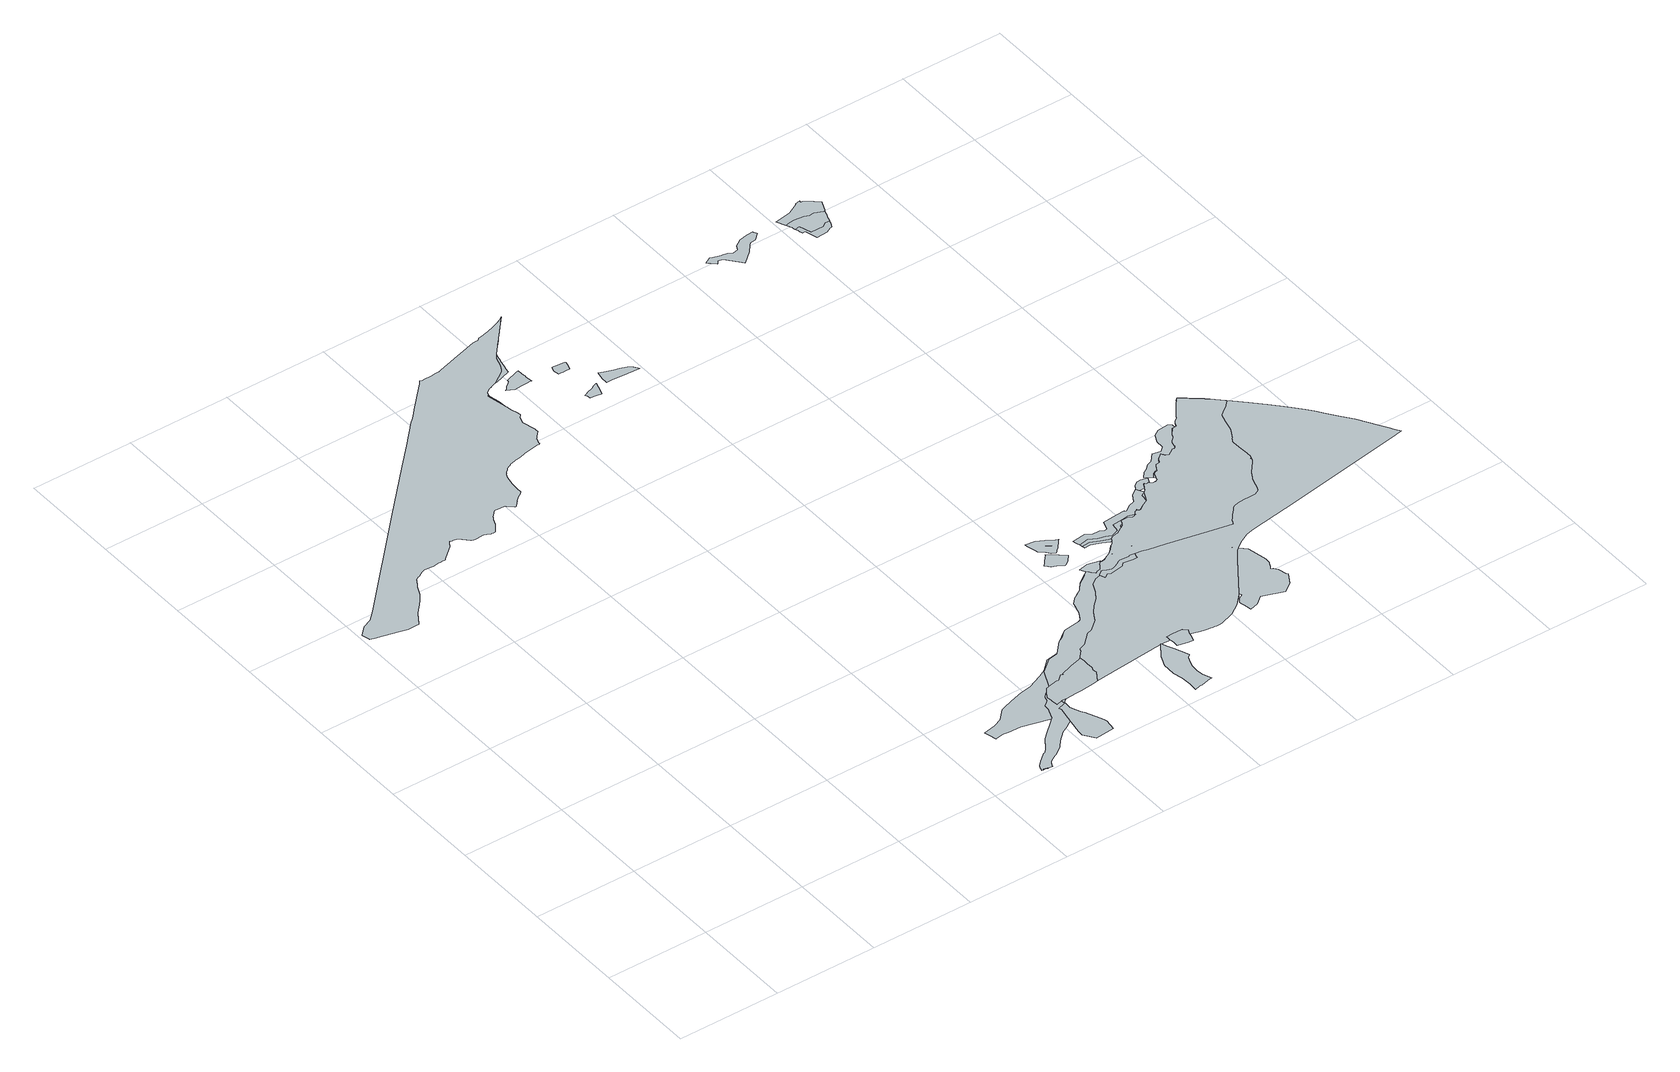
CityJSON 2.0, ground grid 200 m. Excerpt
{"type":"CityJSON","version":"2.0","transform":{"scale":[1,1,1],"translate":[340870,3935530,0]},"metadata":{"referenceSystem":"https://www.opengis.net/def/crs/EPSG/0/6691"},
"CityObjects":{
"object1":{"type":"GenericCityObject","attributes":{"prefecture":"14","disasterType":"2","areaType":"2","zoneNumber":"82010-1","zoneName":"韮尾根沢-1","status":"0"},"geometry":[{"type":"MultiSurface","lod":"1","boundaries":[[[0,1,2,3,4]]]}]},
"object2":{"type":"GenericCityObject","attributes":{"prefecture":"14","disasterType":"2","areaType":"1","zoneNumber":"82008-4","zoneName":"南山沢-4","status":"0"},"geometry":[{"type":"MultiSurface","lod":"1","boundaries":[[[5,6,7,8,9,10,11,12,13,14,15,16,17,18,19,20,21,22,23,24,25,26,27,28,29,30,31,32,33,34,35,36,37,38,39,40,41,42,43,44,45,46,47,48,49,50,51,52,53,54,55,56,57,58,59,60,61,62,63,64,65,66,67,68,69,70,71,72,73,74,75,76,77,78,79,80,81,82,83,84,85,86,87,88,89,90,91,92,93,94,95,96,97,98,99,100,101,102,103,104,105,106,107,108,109,110,111,112,113,114,115,116,117,118,119,120,121,122,123,124,125,126,127,128,129,130,131,132,133,134,135,136,137,138,139,140,141,142,143,144,145,146,147,148,149,150,151,152,153,154,155,156,157,158,159,160,161,162,163,164,165,166,167,168,169,170,171,172,173,174,175,176,177,178,179,180,181,182,183,184,185,186,187,188,189,190,191,192,193,194,195,196,197,198,199,200,201,202,203,204,205,206,207,208,209,210,211,212,213,214,215,216,217,218,219,220,221,222,223,224,225,226,227,228,229,230,231,232,233,234]]]}]},
"object3":{"type":"GenericCityObject","attributes":{"prefecture":"14","disasterType":"1","areaType":"1","zoneNumber":"151-H24-43123","zoneName":"長竹23","status":"0"},"geometry":[{"type":"MultiSurface","lod":"1","boundaries":[[[235,236,237,238,239,240,241,242,243,244,245,246,247,248,249,250,251,252,253]]]}]},
"object4":{"type":"GenericCityObject","attributes":{"prefecture":"14","disasterType":"1","areaType":"1","zoneNumber":"151-H24-43123","zoneName":"長竹23","status":"0"},"geometry":[{"type":"MultiSurface","lod":"1","boundaries":[[[254,255,256,257,258,259,260,261,262,263,264,265,266,267,268,269,270,271,272,273,274,275,276,277,278,279,280,281,282,283,284,285]]]}]},
"object5":{"type":"GenericCityObject","attributes":{"prefecture":"14","disasterType":"1","areaType":"1","zoneNumber":"151-H24-43014","zoneName":"青山14","status":"0"},"geometry":[{"type":"MultiSurface","lod":"1","boundaries":[[[286,287,288,289,290,291,292,293,294,295,296,297,298,299,300,301,302,303,304,305,306]]]}]},
"object6":{"type":"GenericCityObject","attributes":{"prefecture":"14","disasterType":"2","areaType":"1","zoneNumber":"82008-1","zoneName":"南山沢-1","status":"0"},"geometry":[{"type":"MultiSurface","lod":"1","boundaries":[[[307,214,308,309,310,311,312,220,313,314,315,316,317,222,224,318,319,320,321,322,323,324,325,326,327,328,329,232,234,330,5,6,331,7,332,333,10,11,13,334,15,335,336,337,338,339,340,341,20,342,21,343,344,22,24,25,345,346,347,348,349,350,351,352,353,354,355,356,357,358,359,360,361,362,363,364,365,366,367,368,369,370,371,372,373,374,375]]]}]},
"object7":{"type":"GenericCityObject","attributes":{"prefecture":"14","disasterType":"1","areaType":"2","zoneNumber":"151-H24-43014","zoneName":"青山14","status":"0"},"geometry":[{"type":"MultiSurface","lod":"1","boundaries":[[[288,289,376,377,378,379,380,287]]]}]},
"object8":{"type":"GenericCityObject","attributes":{"prefecture":"14","disasterType":"1","areaType":"1","zoneNumber":"151-H24-43014","zoneName":"青山14","status":"0"},"geometry":[{"type":"MultiSurface","lod":"1","boundaries":[[[381,382,383,384,385,386,387,388,389,390,391,392,393]]]}]},
"object9":{"type":"GenericCityObject","attributes":{"prefecture":"14","disasterType":"1","areaType":"1","zoneNumber":"151-H24-43122","zoneName":"長竹22","status":"0"},"geometry":[{"type":"MultiSurface","lod":"1","boundaries":[[[394,395,396,397,398,399,400,401,402,403,404,405,406,407,408,409,410,411,412,413,414,415,416,417]]]}]},
"object10":{"type":"GenericCityObject","attributes":{"prefecture":"14","disasterType":"1","areaType":"1","zoneNumber":"151-H24-43014","zoneName":"青山14","status":"0"},"geometry":[{"type":"MultiSurface","lod":"1","boundaries":[[[418,419,420,421,422,423,424,425,426,427,428,429,430]]]}]},
"object11":{"type":"GenericCityObject","attributes":{"prefecture":"14","disasterType":"1","areaType":"1","zoneNumber":"151-H24-43122","zoneName":"長竹22","status":"0"},"geometry":[{"type":"MultiSurface","lod":"1","boundaries":[[[431,432,433,434,435,436,437,438,439,440,441,442,443,444,445,446]]]}]},
"object12":{"type":"GenericCityObject","attributes":{"prefecture":"14","disasterType":"1","areaType":"1","zoneNumber":"151-H24-43014","zoneName":"青山14","status":"0"},"geometry":[{"type":"MultiSurface","lod":"1","boundaries":[[[447,448,449,450,451,452,453,454,455,456,457,458,459]]]}]},
"object13":{"type":"GenericCityObject","attributes":{"prefecture":"14","disasterType":"1","areaType":"1","zoneNumber":"151-H24-43124","zoneName":"長竹24","status":"0"},"geometry":[{"type":"MultiSurface","lod":"1","boundaries":[[[460,461,462,463,464,465,466,467,468,469,470,471,472,473,474,475,476,477,478,479]]]}]},
"object14":{"type":"GenericCityObject","attributes":{"prefecture":"14","disasterType":"1","areaType":"2","zoneNumber":"151-H24-43124","zoneName":"長竹24","status":"0"},"geometry":[{"type":"MultiSurface","lod":"1","boundaries":[[[480,481,469,470,471,482,483,462,463]]]}]},
"object15":{"type":"GenericCityObject","attributes":{"prefecture":"14","disasterType":"1","areaType":"1","zoneNumber":"151-H24-43124","zoneName":"長竹24","status":"0"},"geometry":[{"type":"MultiSurface","lod":"1","boundaries":[[[484,485,486,487,488,489,490,491,492,493,494,495,496,497,498,499,500,501,502]]]}]},
"object16":{"type":"GenericCityObject","attributes":{"prefecture":"14","disasterType":"1","areaType":"1","zoneNumber":"151-H24-43124","zoneName":"長竹24","status":"0"},"geometry":[{"type":"MultiSurface","lod":"1","boundaries":[[[503,504,505,506,507,508,509,510,511,512,513,514,515,516,517,518,519,520,521,522]]]}]},
"object17":{"type":"GenericCityObject","attributes":{"prefecture":"14","disasterType":"1","areaType":"2","zoneNumber":"151-H24-43124","zoneName":"長竹24","status":"0"},"geometry":[{"type":"MultiSurface","lod":"1","boundaries":[[[523,524,525,526,527,503,504,505]]]}]},
"object18":{"type":"GenericCityObject","attributes":{"prefecture":"14","disasterType":"2","areaType":"1","zoneNumber":"82010-1","zoneName":"韮尾根沢-1","status":"0"},"geometry":[{"type":"MultiSurface","lod":"1","boundaries":[[[528,529,530,531,532,533,534,535,536,537,538,539,540,541,542,543,544,545,546,547,548,549,550,551,552,553,554,555,556,557,558,559,560,561,562,563,564,565,566,567,568,569,570,571,572,573,574,575,576,577,578,579,580,581,582,583,584,585,586,587,588,589,590,591,592,593,594,595,596,597,598,599,600,601,602,603,604,605,606,607,608,609,610,611,612,613,614,615,616,617,618,619,620,621,622,623,624,625,626,627,628,629,630,631,632,633,634,635,636,637,638,639,640,641,642,643,644,645,646,647,648,649,650,651,652,653,654,655,656,657,658,659,660,661,662,663,664,665,666,492,667,668,669,498,670,671,672,673,674,675,676,677,678,679,680,681,682,683,684,685,686,687,688,689,690,691,692,693,694,695,696,697,698,699,263,700,265,701,702,703,704,705,706,707,708,709,710,711,712,713,714,715,716,717,718,719,720,721,2,722,723,724,725,726,727,728,729,730,731,732,247,733,734,735,736,242,737,738,273,739,740,741,742,743,744,745,256,746,747,748,749,750,751,752,753,754,755,756,757,758,759,760,761,762,763,764,765,766,767,768,769,770,771,772,773,774,775,776,777,778,779,780,781,782,783,784,785,786,787,788,789,790,791,792,793,794,795,796,797,798,799,800,801,802,803,804,805,806,807,808,809,810,811,812,813,814,815,816,817]]]}]},
"object19":{"type":"GenericCityObject","attributes":{"prefecture":"14","disasterType":"2","areaType":"2","zoneNumber":"82010-3","zoneName":"韮尾根沢-3","status":"0"},"geometry":[{"type":"MultiSurface","lod":"1","boundaries":[[[818,819,820,821,822,488,823,824,500,825,826,502,827,828,829,830,831]]]}]},
"object20":{"type":"GenericCityObject","attributes":{"prefecture":"14","disasterType":"1","areaType":"1","zoneNumber":"151-H24-43124","zoneName":"長竹24","status":"0"},"geometry":[{"type":"MultiSurface","lod":"1","boundaries":[[[832,818,833,820,834,835,490,488,836,823,837,838,839,840,824,501,841,842,826,843,758,844,845,846,847,848,849,850,851,852,853,854,855,776,856,857,858,859]]]}]},
"object21":{"type":"GenericCityObject","attributes":{"prefecture":"14","disasterType":"1","areaType":"2","zoneNumber":"151-H24-43124","zoneName":"長竹24","status":"0"},"geometry":[{"type":"MultiSurface","lod":"1","boundaries":[[[860,624,861,862,863,864,865,866,867,868,869,870,871,872,873,874,651,875,876,877,878,641,640,879,880,637,636,881,882,883,884]]]}]},
"object22":{"type":"GenericCityObject","attributes":{"prefecture":"14","disasterType":"2","areaType":"1","zoneNumber":"82010-2","zoneName":"韮尾根沢-2","status":"0"},"geometry":[{"type":"MultiSurface","lod":"1","boundaries":[[[885,886,887,888,889,890,891,892,893,894,895,547,896,897,898,899,556,900,901,902,560,562,903,904,563,568,569,905,571,906,572,573,907,574,908,576,909,910,911,581,912,913,584,914,915,916,587,588,917,918,919,593,920,921,922,923,924,599,600,601,602,925,605,926,606,607,927,928,609,929,930,931,932,613,617,933,934,619,620,935,621,622,936,624,937,625,627,938,628,629,631,632,633,634,637,939,940,639,879,641,941,942,642,644,645,943,648,649,875,944,945,946,947,655,948,657,658,659,949,662,950,664,951,666,491,952,953,954,955,956,499,957,670,958,673,959,674,960,676,680,961,681,962,684,686,963,687,689,964,965,966,692,967,694,968,696,969,970,971,972,973,974,975,976,977,978,979,980,981,982,983,984,985,986,987,709,245,734,988,735,736,242,737,989,990,274,991,992,279,993,994,995,410,408,996,997,998,439,999,1000,1001,432,1002,1003,1004,1005,1006,1007,1008,1009,1010,1011,1012,1013,1014,1015,1016,1017,1018,1019,1020,1021,1022,1023,1024,1025,1026,1027,1028,1029,1030,1031,1032,1033,1034,1035,1036,1037,1038,1039,1040,1041,1042,1043]]]}]},
"object23":{"type":"GenericCityObject","attributes":{"prefecture":"14","disasterType":"1","areaType":"1","zoneNumber":"151-H24-43124","zoneName":"長竹24","status":"0"},"geometry":[{"type":"MultiSurface","lod":"1","boundaries":[[[1044,1045,1046,928,609,1047,1048,1049,1050,1051,1052,1053,1054,1055,1056,1057,1058,1059,1060,1061,1062,1063,1064,1065,1066,870,871,1067,1068,1069,1070,1071,652,944,1072,1073,1074,1075,1076,1077,1078,1079,1080,1081]]]}]},
"object24":{"type":"GenericCityObject","attributes":{"prefecture":"14","disasterType":"1","areaType":"1","zoneNumber":"151-H24-43121","zoneName":"長竹21","status":"0"},"geometry":[{"type":"MultiSurface","lod":"1","boundaries":[[[1082,1083,1084,780,1085,1086,1087,1088,1089,1090,1091,1092,1093,1094,1095,1096,1097,1098,1099,1100,1101,1102,1103,1104,1105,1106,1107,1108,1109,1110,1111,1112,1113,1114,1115,1116,1117,1118,1119,1120,1121,1122,1123,1124,1125,1126,1127,1128,1129,1130,784,1131,1132,1133,1134,1135,1136]]]}]},
"object25":{"type":"GenericCityObject","attributes":{"prefecture":"14","disasterType":"1","areaType":"1","zoneNumber":"151-H24-43121","zoneName":"長竹21","status":"0"},"geometry":[{"type":"MultiSurface","lod":"1","boundaries":[[[1137,1138,1139,1140,1141,1142,1143,1144,1145,1146,1147,1148,1149,1150,1024,1123,1151,1152,1153,1154,1155,1092,1156,1095,1157,1158,1159,1115,1021,1160,1161,1162,1163,1164,1165,1166,1167,1168,1169,1170,1171,1172]]]}]},
"object26":{"type":"GenericCityObject","attributes":{"prefecture":"14","disasterType":"1","areaType":"1","zoneNumber":"151-H24-43124","zoneName":"長竹24","status":"0"},"geometry":[{"type":"MultiSurface","lod":"1","boundaries":[[[1173,1174,1175,1176,1177,1178,1179,1180,1181,1182,1183,1184,1185,1186]]]}]},
"object27":{"type":"GenericCityObject","attributes":{"prefecture":"14","disasterType":"1","areaType":"1","zoneNumber":"151-H24-43124","zoneName":"長竹24","status":"0"},"geometry":[{"type":"MultiSurface","lod":"1","boundaries":[[[1187,1188,1189,923,597,1190,1191,1192,1193,1194,1195,1049,1196,1197,1048,1198,1199,606,1200,1201,1202,1203,1204]]]}]},
"object28":{"type":"GenericCityObject","attributes":{"prefecture":"14","disasterType":"1","areaType":"1","zoneNumber":"151-H24-43124","zoneName":"長竹24","status":"0"},"geometry":[{"type":"MultiSurface","lod":"1","boundaries":[[[1205,1206,1207,1208,1209,1210,1211,1212,1213,1214,1215,1216,1217,1218,1219,1220,1221,1222,1223,1224]]]}]},
"object29":{"type":"GenericCityObject","attributes":{"prefecture":"14","disasterType":"1","areaType":"1","zoneNumber":"151-H24-43124","zoneName":"長竹24","status":"0"},"geometry":[{"type":"MultiSurface","lod":"1","boundaries":[[[1225,1226,1227,1228,1229,1230,1231,1232,1233,1211,1234,1235,1214,1236,1237,1238,1239,1221,1240,1220,1241]]]}]},
"object30":{"type":"GenericCityObject","attributes":{"prefecture":"14","disasterType":"2","areaType":"1","zoneNumber":"82010-3","zoneName":"韮尾根沢-3","status":"0"},"geometry":[{"type":"MultiSurface","lod":"1","boundaries":[[[528,1242,530,1243,532,1244,1245,1246,1247,1248,1249,535,536,1250,1251,1252,1253,1254,1255,1256,1257,1258,1259,1260,1261,544,892,893,894,546,897,550,1262,552,553,556,557,558,1263,559,1264,562,903,1265,904,563,564,565,567,1266,905,570,571,573,907,908,1267,909,577,579,580,581,582,583,584,1268,914,916,586,587,588,1269,1270,917,1271,592,1272,595,922,923,599,602,603,605,926,606,927,608,928,1273,611,612,930,932,1274,613,615,1275,617,933,1276,620,1277,936,860,937,625,626,1278,1279,630,1280,632,633,1281,636,1282,1283,638,940,879,641,941,1284,1285,647,648,876,1072,945,1286,947,655,1287,656,1288,658,1289,661,949,951,666,491,1290,955,956,500,843,760,1291,1292,1293,1294,766,1295,1296,1297,1298,1299,773,775,1300,856,1301,1302,778,1303,779,1084,782,1304,783,1131,1305,1306,787,1307,1308,1309,1310,792,1311,1312,1313,1314,797,799,1315,800,1316,1317,803,1318,1319,1320,1321,1322,808,809,1323,1324,812,814,1325,815,1326]]]}]},
"object31":{"type":"GenericCityObject","attributes":{"prefecture":"14","disasterType":"1","areaType":"2","zoneNumber":"151-H24-43124","zoneName":"長竹24","status":"0"},"geometry":[{"type":"MultiSurface","lod":"1","boundaries":[[[1327,1328,588,1329,1330,1331,591,1271,919,918]]]}]},
"object32":{"type":"GenericCityObject","attributes":{"prefecture":"14","disasterType":"1","areaType":"1","zoneNumber":"151-H24-43124","zoneName":"長竹24","status":"0"},"geometry":[{"type":"MultiSurface","lod":"1","boundaries":[[[1332,1333,1334,1335,1336,1337,1338,1339,1340,1341,1342,1343,1344,1345,1346,1347,1348,1349,1350,1351,1352,1353,1354,1355]]]}]},
"object33":{"type":"GenericCityObject","attributes":{"prefecture":"14","disasterType":"1","areaType":"2","zoneNumber":"151-H24-43135","zoneName":"長竹35","status":"0"},"geometry":[{"type":"MultiSurface","lod":"1","boundaries":[[[1356,1357,1358,1359,1360,1361,1362,1363,1364,1365,1366,1367,1368,1369,1370,1371,1372,1373,1374,1375,1376,1377,1378,1379,1380,1381,1382,1383]]]}]},
"object34":{"type":"GenericCityObject","attributes":{"prefecture":"14","disasterType":"1","areaType":"1","zoneNumber":"151-H24-43124","zoneName":"長竹24","status":"0"},"geometry":[{"type":"MultiSurface","lod":"1","boundaries":[[[1384,1385,1386,900,557,1387,1388,1389,1390,1391,1392,1393,1394,1395,1396,1397,1398,1399,1400,1401,1402,1403,1404,1331,591,1271,919,1405,1406,1407,1408,1409,1410,1411,1412,1413,1414,1415]]]}]},
"object35":{"type":"GenericCityObject","attributes":{"prefecture":"14","disasterType":"1","areaType":"1","zoneNumber":"151-H24-43124","zoneName":"長竹24","status":"0"},"geometry":[{"type":"MultiSurface","lod":"1","boundaries":[[[1416,1417,1339,1418,1419,1420,1421,1422,1423,1424,1425,1336,1426,1427,1428]]]}]},
"object36":{"type":"GenericCityObject","attributes":{"prefecture":"14","disasterType":"1","areaType":"1","zoneNumber":"151-H24-43124","zoneName":"長竹24","status":"0"},"geometry":[{"type":"MultiSurface","lod":"1","boundaries":[[[802,1316,1429,1430,804,1319,1321,1431,1432,1433,1434,1435,1436,1437,1438,1439,1440,1441,1442,1443,1444,1445]]]}]},
"object37":{"type":"GenericCityObject","attributes":{"prefecture":"14","disasterType":"1","areaType":"1","zoneNumber":"151-H24-43124","zoneName":"長竹24","status":"0"},"geometry":[{"type":"MultiSurface","lod":"1","boundaries":[[[1446,1246,533,1447,1448,1449,1450,1451,1452,1453,1454,1455,1456,1457,1458,1459,1460,1461,1462,1463,1464,1465,1466,811,1323,1467,1468,1469,1470,1471,1472,1473,1474,1475,1476,1477,1478,1479]]]}]},
"object38":{"type":"GenericCityObject","attributes":{"prefecture":"14","disasterType":"1","areaType":"2","zoneNumber":"151-H24-43135","zoneName":"長竹35","status":"0"},"geometry":[{"type":"MultiSurface","lod":"1","boundaries":[[[1480,1481,1482,1483,1484,1485,1486,1487,1488,1489,1490,1491,1492,1493,1494,1495,1496,1497,1498,1499,1500,1501]]]}]},
"object39":{"type":"GenericCityObject","attributes":{"prefecture":"14","disasterType":"1","areaType":"1","zoneNumber":"151-H24-43135","zoneName":"長竹35","status":"0"},"geometry":[{"type":"MultiSurface","lod":"1","boundaries":[[[1493,1494,1495,1496,1502,1503,1504,1505,1506,1507,1508,1509,1510,1511,1512,1482,1483,1484,1485,1486,1513,1514,1515,1516,1517,1518,1519,1520,1521,1522,1491,1492]]]}]},
"object40":{"type":"GenericCityObject","attributes":{"prefecture":"14","disasterType":"1","areaType":"1","zoneNumber":"151-H24-43124","zoneName":"長竹24","status":"0"},"geometry":[{"type":"MultiSurface","lod":"1","boundaries":[[[1523,1524,1525,1526,1527,1528,1451,1529,1530,1531,1532,1533,1534,1454,1535,1536,1537,1538]]]}]}
},
"vertices":[
[707,8,0],[706,6,0],[709,6,0],[714,5,0],[714,7,0],
[653,1453,0],[654,1455,0],[680,1484,0],[690,1496,0],[690,1495,0],[684,1492,0],[680,1490,0],[679,1490,0],[679,1489,0],[678,1489,0],[674,1487,0],[665,1484,0],[652,1480,0],[648,1479,0],[640,1477,0],[637,1476,0],[628,1474,0],[625,1471,0],[619,1471,0],[615,1470,0],[614,1470,0],[573,1458,0],[529,1445,0],[528,1445,0],[524,1444,0],[522,1443,0],[520,1443,0],[516,1443,0],[514,1443,0],[513,1443,0],[507,1442,0],[501,1442,0],[499,1442,0],[498,1442,0],[493,1442,0],[488,1442,0],[483,1443,0],[477,1436,0],[474,1433,0],[430,1388,0],[419,1376,0],[415,1372,0],[407,1365,0],[364,1320,0],[326,1281,0],[233,1185,0],[59,1005,0],[42,988,0],[41,988,0],[24,981,0],[8,965,0],[11,953,0],[12,949,0],[23,946,0],[35,943,0],[55,938,0],[57,938,0],[58,938,0],[79,932,0],[95,932,0],[100,932,0],[102,934,0],[115,955,0],[116,956,0],[128,969,0],[131,972,0],[133,975,0],[138,980,0],[147,992,0],[149,994,0],[157,1012,0],[158,1013,0],[161,1017,0],[165,1024,0],[166,1026,0],[167,1027,0],[167,1028,0],[174,1032,0],[176,1032,0],[186,1038,0],[192,1041,0],[193,1041,0],[205,1040,0],[211,1040,0],[213,1040,0],[221,1041,0],[228,1041,0],[229,1042,0],[230,1042,0],[237,1042,0],[238,1043,0],[258,1060,0],[261,1063,0],[262,1063,0],[270,1075,0],[271,1075,0],[271,1076,0],[276,1075,0],[277,1075,0],[284,1074,0],[285,1074,0],[286,1073,0],[287,1073,0],[290,1070,0],[291,1069,0],[292,1068,0],[302,1057,0],[306,1055,0],[309,1055,0],[323,1056,0],[324,1056,0],[326,1056,0],[327,1056,0],[337,1052,0],[339,1051,0],[340,1051,0],[343,1050,0],[345,1050,0],[346,1051,0],[347,1051,0],[348,1052,0],[350,1054,0],[351,1056,0],[357,1064,0],[358,1065,0],[359,1067,0],[364,1079,0],[365,1080,0],[366,1082,0],[367,1083,0],[367,1084,0],[370,1087,0],[375,1092,0],[376,1093,0],[380,1096,0],[390,1096,0],[392,1096,0],[396,1096,0],[397,1096,0],[398,1096,0],[399,1096,0],[400,1096,0],[402,1094,0],[407,1090,0],[410,1087,0],[413,1084,0],[415,1083,0],[420,1089,0],[424,1093,0],[424,1094,0],[430,1099,0],[437,1105,0],[438,1105,0],[444,1110,0],[444,1112,0],[444,1121,0],[445,1129,0],[445,1132,0],[445,1136,0],[446,1139,0],[446,1141,0],[446,1142,0],[449,1156,0],[453,1162,0],[454,1163,0],[454,1164,0],[455,1165,0],[458,1168,0],[459,1168,0],[461,1170,0],[465,1174,0],[466,1174,0],[468,1175,0],[468,1176,0],[470,1176,0],[474,1178,0],[478,1179,0],[486,1181,0],[489,1182,0],[495,1183,0],[507,1186,0],[510,1187,0],[511,1187,0],[513,1187,0],[524,1189,0],[538,1192,0],[541,1192,0],[543,1192,0],[544,1193,0],[545,1193,0],[545,1195,0],[547,1202,0],[548,1204,0],[548,1206,0],[549,1207,0],[551,1209,0],[552,1210,0],[561,1220,0],[561,1227,0],[561,1228,0],[555,1255,0],[560,1268,0],[561,1269,0],[562,1270,0],[564,1273,0],[563,1281,0],[560,1292,0],[558,1302,0],[557,1304,0],[557,1306,0],[555,1320,0],[550,1343,0],[550,1344,0],[551,1345,0],[552,1346,0],[553,1347,0],[555,1352,0],[563,1358,0],[564,1358,0],[567,1359,0],[582,1365,0],[587,1369,0],[599,1377,0],[607,1383,0],[609,1386,0],[614,1396,0],[620,1415,0],[627,1424,0],[640,1439,0],[642,1441,0],
[866,47,0],[865,53,0],[863,57,0],[850,86,0],[846,93,0],[838,112,0],[839,126,0],[837,125,0],[822,120,0],[824,115,0],[821,98,0],[818,84,0],[818,83,0],[818,80,0],[812,52,0],[812,49,0],[812,42,0],[826,21,0],[863,24,0],
[929,204,0],[929,205,0],[926,204,0],[905,198,0],[881,189,0],[882,187,0],[877,189,0],[865,179,0],[862,180,0],[843,176,0],[837,174,0],[831,166,0],[824,156,0],[824,154,0],[825,146,0],[825,141,0],[826,134,0],[826,131,0],[837,134,0],[838,134,0],[848,133,0],[868,135,0],[881,136,0],[905,138,0],[915,140,0],[916,140,0],[929,160,0],[927,168,0],[930,173,0],[930,176,0],[930,186,0],[930,195,0],
[631,1347,0],[631,1349,0],[631,1352,0],[630,1359,0],[630,1367,0],[626,1366,0],[622,1365,0],[607,1360,0],[601,1357,0],[601,1354,0],[597,1351,0],[595,1349,0],[590,1345,0],[585,1339,0],[583,1338,0],[597,1331,0],[612,1332,0],[625,1333,0],[629,1333,0],[632,1332,0],[631,1342,0],
[557,1302,0],[556,1322,0],[554,1332,0],[552,1342,0],[552,1343,0],[552,1344,0],[553,1349,0],[554,1351,0],[556,1355,0],[558,1356,0],[559,1356,0],[568,1359,0],[569,1360,0],[574,1362,0],[585,1365,0],[614,1374,0],[615,1374,0],[617,1385,0],[618,1388,0],[621,1402,0],[623,1409,0],[623,1411,0],[625,1417,0],[643,1442,0],[666,1468,0],[692,1497,0],[689,1495,0],[675,1487,0],[673,1487,0],[670,1486,0],[666,1484,0],[656,1481,0],[650,1479,0],[644,1478,0],[638,1476,0],[635,1475,0],[627,1473,0],[625,1472,0],[613,1470,0],[610,1469,0],[607,1468,0],[585,1461,0],[587,1455,0],[589,1452,0],[591,1448,0],[597,1433,0],[598,1431,0],[598,1429,0],[599,1426,0],[590,1408,0],[589,1407,0],[588,1404,0],[586,1401,0],[574,1397,0],[573,1397,0],[567,1394,0],[552,1375,0],[552,1374,0],[548,1372,0],[546,1371,0],[529,1361,0],[528,1360,0],[525,1345,0],[522,1333,0],[511,1309,0],[515,1303,0],[524,1292,0],[541,1276,0],[559,1281,0],
[627,1358,0],[623,1357,0],[624,1351,0],[624,1349,0],[627,1349,0],
[714,1263,0],[707,1260,0],[701,1257,0],[690,1253,0],[682,1249,0],[681,1249,0],[683,1246,0],[684,1239,0],[694,1238,0],[696,1237,0],[705,1236,0],[706,1236,0],[710,1247,0],
[1050,28,0],[1063,31,0],[1069,33,0],[1073,33,0],[1067,50,0],[1065,62,0],[1066,79,0],[1071,93,0],[1074,99,0],[1080,104,0],[1080,105,0],[1077,114,0],[1069,133,0],[1063,146,0],[1060,154,0],[1059,155,0],[1058,154,0],[1040,129,0],[1030,106,0],[1030,80,0],[1034,62,0],[1036,42,0],[1034,25,0],[1045,28,0],
[707,1338,0],[705,1338,0],[697,1339,0],[691,1340,0],[685,1340,0],[681,1341,0],[677,1331,0],[679,1320,0],[683,1320,0],[689,1320,0],[692,1320,0],[702,1320,0],[705,1330,0],
[1111,139,0],[1113,148,0],[1115,153,0],[1117,157,0],[1110,164,0],[1092,165,0],[1078,164,0],[1078,160,0],[1078,154,0],[1079,146,0],[1079,140,0],[1079,136,0],[1087,134,0],[1097,131,0],[1107,130,0],[1109,134,0],
[782,1266,0],[769,1271,0],[760,1274,0],[743,1280,0],[733,1283,0],[730,1268,0],[730,1255,0],[732,1255,0],[740,1255,0],[765,1253,0],[772,1253,0],[796,1252,0],[789,1261,0],
[1062,420,0],[1065,422,0],[1067,425,0],[1071,429,0],[1074,433,0],[1062,443,0],[1054,450,0],[1044,457,0],[1044,456,0],[1040,452,0],[1037,448,0],[1036,447,0],[1032,442,0],[1031,441,0],[1026,435,0],[1026,434,0],[1034,426,0],[1042,422,0],[1054,415,0],[1057,416,0],
[1058,439,0],[1049,445,0],[1045,439,0],[1054,434,0],
[1089,372,0],[1094,373,0],[1098,378,0],[1100,381,0],[1101,382,0],[1101,383,0],[1103,385,0],[1104,386,0],[1105,387,0],[1108,390,0],[1085,395,0],[1066,391,0],[1070,386,0],[1072,383,0],[1073,382,0],[1073,381,0],[1076,378,0],[1078,375,0],[1084,368,0],
[1067,455,0],[1072,460,0],[1074,463,0],[1079,468,0],[1083,473,0],[1086,476,0],[1076,481,0],[1067,488,0],[1052,496,0],[1033,498,0],[1034,493,0],[1035,489,0],[1037,481,0],[1038,476,0],[1039,471,0],[1043,467,0],[1049,461,0],[1054,454,0],[1062,450,0],[1064,452,0],
[1067,469,0],[1059,475,0],[1057,473,0],[1054,468,0],[1060,461,0],
[1496,569,0],[1499,577,0],[1504,581,0],[1513,587,0],[1518,592,0],[1523,597,0],[1528,601,0],[1526,604,0],[1525,605,0],[1520,609,0],[1513,616,0],[1505,623,0],[1497,631,0],[1490,636,0],[1481,643,0],[1474,649,0],[1465,656,0],[1463,654,0],[1454,643,0],[1448,635,0],[1444,630,0],[1437,620,0],[1433,614,0],[1427,610,0],[1424,606,0],[1423,605,0],[1422,600,0],[1421,598,0],[1420,598,0],[1418,598,0],[1412,597,0],[1402,584,0],[1399,578,0],[1398,577,0],[1398,576,0],[1392,571,0],[1391,570,0],[1390,569,0],[1388,565,0],[1388,560,0],[1388,558,0],[1388,557,0],[1387,556,0],[1386,555,0],[1385,554,0],[1384,553,0],[1382,553,0],[1380,553,0],[1366,545,0],[1362,547,0],[1361,547,0],[1356,555,0],[1353,552,0],[1351,551,0],[1345,545,0],[1344,543,0],[1342,538,0],[1334,537,0],[1331,534,0],[1325,523,0],[1324,523,0],[1320,522,0],[1317,519,0],[1313,510,0],[1312,507,0],[1312,504,0],[1306,501,0],[1304,502,0],[1300,502,0],[1296,506,0],[1295,507,0],[1293,506,0],[1292,506,0],[1291,505,0],[1290,506,0],[1289,507,0],[1288,509,0],[1287,508,0],[1281,498,0],[1279,494,0],[1276,492,0],[1275,491,0],[1274,490,0],[1269,479,0],[1265,471,0],[1251,463,0],[1249,462,0],[1245,459,0],[1242,457,0],[1241,457,0],[1239,458,0],[1238,459,0],[1237,461,0],[1233,459,0],[1232,459,0],[1228,453,0],[1227,452,0],[1223,450,0],[1222,450,0],[1221,450,0],[1213,454,0],[1209,454,0],[1207,454,0],[1204,454,0],[1203,454,0],[1202,454,0],[1200,454,0],[1199,453,0],[1196,446,0],[1195,446,0],[1193,442,0],[1188,439,0],[1187,438,0],[1186,438,0],[1177,432,0],[1176,431,0],[1174,431,0],[1172,431,0],[1170,430,0],[1167,430,0],[1164,429,0],[1162,429,0],[1161,428,0],[1159,426,0],[1155,420,0],[1151,414,0],[1147,412,0],[1147,411,0],[1140,404,0],[1135,400,0],[1133,398,0],[1132,397,0],[1125,393,0],[1120,390,0],[1118,389,0],[1116,388,0],[1110,387,0],[1109,386,0],[1107,387,0],[1101,387,0],[1081,385,0],[1073,383,0],[1066,377,0],[1064,374,0],[1045,361,0],[1037,352,0],[1034,348,0],[1031,346,0],[1023,341,0],[1015,336,0],[1010,331,0],[1006,326,0],[1004,320,0],[1004,318,0],[1003,315,0],[998,301,0],[994,293,0],[992,289,0],[991,288,0],[989,286,0],[987,284,0],[983,283,0],[980,283,0],[952,279,0],[950,277,0],[937,266,0],[930,262,0],[927,260,0],[906,238,0],[905,237,0],[886,233,0],[860,212,0],[841,172,0],[827,164,0],[821,157,0],[819,149,0],[815,145,0],[808,139,0],[807,129,0],[805,125,0],[798,107,0],[796,105,0],[786,96,0],[769,82,0],[756,70,0],[742,50,0],[735,42,0],[732,41,0],[715,27,0],[711,23,0],[706,18,0],[704,14,0],[703,8,0],[702,7,0],[723,4,0],[723,6,0],[724,8,0],[727,14,0],[731,18,0],[742,24,0],[746,26,0],[763,39,0],[773,51,0],[789,66,0],[804,74,0],[831,92,0],[832,95,0],[834,104,0],[835,108,0],[838,127,0],[837,133,0],[850,152,0],[873,152,0],[891,156,0],[907,161,0],[909,178,0],[921,198,0],[920,198,0],[941,220,0],[943,225,0],[956,230,0],[977,250,0],[988,253,0],[1008,270,0],[1018,288,0],[1029,302,0],[1042,314,0],[1053,330,0],[1061,348,0],[1073,357,0],[1085,360,0],[1085,361,0],[1089,364,0],[1091,366,0],[1093,368,0],[1096,368,0],[1103,365,0],[1111,362,0],[1116,363,0],[1119,364,0],[1125,367,0],[1131,371,0],[1136,373,0],[1143,372,0],[1153,371,0],[1156,373,0],[1157,373,0],[1158,373,0],[1166,372,0],[1179,369,0],[1190,367,0],[1222,360,0],[1298,345,0],[1343,336,0],[1344,338,0],[1345,339,0],[1348,346,0],[1350,348,0],[1356,356,0],[1365,365,0],[1369,370,0],[1374,373,0],[1382,376,0],[1398,377,0],[1405,377,0],[1419,377,0],[1428,382,0],[1432,388,0],[1434,397,0],[1439,410,0],[1439,411,0],[1440,413,0],[1446,423,0],[1446,424,0],[1447,425,0],[1458,438,0],[1464,445,0],[1468,450,0],[1472,462,0],[1473,472,0],[1471,487,0],[1471,507,0],[1471,509,0],[1471,510,0],[1474,514,0],[1476,518,0],[1477,518,0],[1486,535,0],[1488,539,0],[1493,559,0],
[1135,391,0],[1135,392,0],[1132,389,0],[1120,379,0],[1116,377,0],[1096,384,0],[1076,379,0],[1078,373,0],[1082,367,0],[1097,372,0],[1108,366,0],[1113,365,0],[1127,373,0],[1135,378,0],
[1150,390,0],[1134,391,0],[1116,381,0],[1112,379,0],[1100,382,0],[1093,385,0],[1088,385,0],[1081,383,0],[1076,380,0],[1080,372,0],[1081,368,0],[1084,362,0],[1085,359,0],[1087,355,0],[1089,350,0],[1097,355,0],[1102,353,0],[1103,352,0],[1130,358,0],[1135,363,0],[1154,360,0],[1163,361,0],[1163,363,0],[1166,371,0],[1167,373,0],[1169,379,0],[1171,386,0],[1173,390,0],
[1228,452,0],[1227,453,0],[1216,457,0],[1203,455,0],[1182,453,0],[1179,437,0],[1165,431,0],[1154,436,0],[1140,439,0],[1125,447,0],[1106,443,0],[1107,438,0],[1123,440,0],[1139,432,0],[1153,427,0],[1160,425,0],[1161,425,0],[1166,424,0],[1183,432,0],[1187,439,0],[1191,445,0],[1204,448,0],[1215,446,0],[1230,445,0],[1228,451,0],
[1554,577,0],[1535,596,0],[1520,610,0],[1501,628,0],[1478,647,0],[1466,657,0],[1462,653,0],[1460,651,0],[1459,649,0],[1457,647,0],[1452,640,0],[1441,625,0],[1434,615,0],[1433,613,0],[1426,607,0],[1419,597,0],[1413,597,0],[1402,582,0],[1396,574,0],[1394,572,0],[1387,557,0],[1386,554,0],[1383,553,0],[1381,553,0],[1364,546,0],[1360,546,0],[1355,553,0],[1346,547,0],[1342,542,0],[1335,536,0],[1333,535,0],[1332,534,0],[1318,519,0],[1315,510,0],[1314,509,0],[1307,500,0],[1302,501,0],[1301,501,0],[1296,505,0],[1295,506,0],[1288,507,0],[1287,509,0],[1278,493,0],[1276,491,0],[1267,486,0],[1265,470,0],[1264,470,0],[1260,468,0],[1240,458,0],[1239,459,0],[1237,462,0],[1229,452,0],[1224,450,0],[1220,450,0],[1192,442,0],[1189,440,0],[1185,437,0],[1180,433,0],[1168,430,0],[1156,420,0],[1153,415,0],[1151,412,0],[1148,412,0],[1146,411,0],[1119,390,0],[1114,387,0],[1109,387,0],[1086,385,0],[1081,384,0],[1077,383,0],[1075,382,0],[1074,382,0],[1068,378,0],[1047,364,0],[1035,349,0],[1024,342,0],[1004,319,0],[998,300,0],[990,287,0],[981,282,0],[959,279,0],[951,278,0],[938,268,0],[907,238,0],[882,234,0],[862,215,0],[847,207,0],[817,194,0],[798,191,0],[771,183,0],[751,176,0],[744,173,0],[726,154,0],[709,147,0],[692,144,0],[685,143,0],[687,134,0],[691,119,0],[692,119,0],[706,121,0],[711,121,0],[717,120,0],[742,119,0],[832,94,0],[841,130,0],[844,132,0],[853,135,0],[892,138,0],[951,144,0],[1040,152,0],[1048,153,0],[1064,154,0],[1069,154,0],[1074,154,0],[1082,154,0],[1089,153,0],[1099,151,0],[1120,146,0],[1131,142,0],[1137,141,0],[1143,140,0],[1150,139,0],[1154,138,0],[1158,138,0],[1162,138,0],[1166,138,0],[1170,138,0],[1175,139,0],[1184,142,0],[1189,144,0],[1195,146,0],[1202,149,0],[1211,155,0],[1221,162,0],[1226,167,0],[1239,181,0],[1242,184,0],[1293,257,0],[1307,276,0],[1312,280,0],[1324,289,0],[1345,300,0],[1359,304,0],[1464,322,0],[1701,363,0],[1713,365,0],[1705,378,0],[1702,383,0],[1693,398,0],[1691,401,0],[1682,416,0],[1669,436,0],[1655,456,0],[1640,477,0],[1628,493,0],[1618,505,0],[1607,519,0],[1595,533,0],[1576,554,0],
[1273,474,0],[1281,483,0],[1277,489,0],[1272,497,0],[1270,500,0],[1267,505,0],[1266,505,0],[1254,496,0],[1247,483,0],[1246,481,0],[1233,477,0],[1221,468,0],[1218,471,0],[1202,470,0],[1173,468,0],[1167,450,0],[1162,449,0],[1154,453,0],[1141,453,0],[1129,461,0],[1103,458,0],[1104,452,0],[1105,448,0],[1108,434,0],[1108,433,0],[1120,434,0],[1138,426,0],[1152,420,0],[1156,419,0],[1167,418,0],[1186,428,0],[1198,438,0],[1204,442,0],[1214,432,0],[1232,439,0],[1256,440,0],[1269,450,0],[1280,467,0],
[1303,354,0],[1296,347,0],[1297,346,0],[1303,338,0],[1299,326,0],[1292,320,0],[1280,311,0],[1266,301,0],[1253,281,0],[1241,271,0],[1239,261,0],[1238,254,0],[1236,245,0],[1235,244,0],[1221,230,0],[1210,215,0],[1205,212,0],[1194,201,0],[1188,195,0],[1189,184,0],[1186,170,0],[1183,174,0],[1184,184,0],[1183,184,0],[1174,185,0],[1165,186,0],[1155,188,0],[1156,169,0],[1157,148,0],[1181,143,0],[1205,152,0],[1222,163,0],[1236,177,0],[1241,185,0],[1247,192,0],[1258,207,0],[1268,222,0],[1278,237,0],[1286,254,0],[1296,270,0],[1307,283,0],[1308,284,0],[1320,293,0],[1335,301,0],[1352,307,0],[1356,325,0],[1359,337,0],[1356,339,0],[1351,343,0],[1347,347,0],[1345,349,0],[1342,352,0],[1338,355,0],[1331,353,0],[1317,361,0],
[1336,180,0],[1333,191,0],[1332,195,0],[1327,203,0],[1325,203,0],[1323,205,0],[1327,211,0],[1327,212,0],[1331,219,0],[1332,230,0],[1324,266,0],[1324,267,0],[1324,268,0],[1318,274,0],[1305,287,0],[1266,298,0],[1260,289,0],[1254,281,0],[1247,272,0],[1238,251,0],[1232,238,0],[1243,227,0],[1230,213,0],[1244,178,0],[1235,172,0],[1229,164,0],[1230,159,0],[1231,154,0],[1232,149,0],[1234,140,0],[1234,139,0],[1250,144,0],[1266,157,0],[1308,142,0],[1326,155,0],[1338,176,0],
[1264,401,0],[1262,406,0],[1260,410,0],[1258,414,0],[1257,417,0],[1253,426,0],[1240,418,0],[1233,408,0],[1240,404,0],[1243,403,0],[1249,399,0],[1254,396,0],[1257,394,0],[1257,398,0],
[1294,498,0],[1294,500,0],[1295,503,0],[1297,508,0],[1298,510,0],[1301,517,0],[1289,520,0],[1281,519,0],[1273,514,0],[1263,500,0],[1269,500,0],[1273,499,0],[1279,499,0],[1283,498,0],[1286,493,0],[1288,494,0],[1290,493,0],[1293,497,0],
[1314,458,0],[1313,459,0],[1306,456,0],[1303,454,0],[1296,454,0],[1289,454,0],[1285,454,0],[1285,449,0],[1285,447,0],[1285,444,0],[1285,440,0],[1285,434,0],[1293,433,0],[1310,435,0],[1324,440,0],[1322,446,0],[1320,450,0],[1319,454,0],[1317,457,0],[1317,460,0],
[1330,461,0],[1329,463,0],[1327,466,0],[1325,469,0],[1322,475,0],[1309,470,0],[1300,465,0],[1286,464,0],[1285,457,0],[1285,452,0],[1285,450,0],[1293,444,0],[1299,445,0],[1308,446,0],[1316,449,0],[1321,446,0],[1335,454,0],
[1497,572,0],[1506,584,0],[1521,594,0],[1522,595,0],[1524,596,0],[1526,597,0],[1528,600,0],[1527,602,0],[1523,606,0],[1519,611,0],[1515,614,0],[1512,617,0],[1507,621,0],[1503,625,0],[1500,628,0],[1495,632,0],[1491,635,0],[1485,640,0],[1479,645,0],[1472,651,0],[1426,609,0],[1411,597,0],[1399,577,0],[1396,573,0],[1388,559,0],[1367,544,0],[1336,536,0],[1321,522,0],[1318,520,0],[1314,510,0],[1311,504,0],[1275,490,0],[1252,463,0],[1244,458,0],[1238,460,0],[1232,457,0],[1220,449,0],[1213,453,0],[1205,454,0],[1200,453,0],[1196,445,0],[1194,443,0],[1184,435,0],[1176,430,0],[1151,413,0],[1145,410,0],[1135,399,0],[1124,391,0],[1090,385,0],[1094,367,0],[1098,367,0],[1105,363,0],[1114,362,0],[1123,366,0],[1130,372,0],[1134,374,0],[1146,372,0],[1154,372,0],[1159,374,0],[1168,373,0],[1186,368,0],[1195,365,0],[1344,337,0],[1349,350,0],[1358,359,0],[1368,368,0],[1373,372,0],[1381,375,0],[1393,376,0],[1414,378,0],[1426,381,0],[1431,389,0],[1437,407,0],[1445,421,0],[1448,425,0],[1453,432,0],[1461,442,0],[1466,450,0],[1469,454,0],[1469,456,0],[1472,468,0],[1472,510,0],[1473,513,0],[1486,534,0],[1490,554,0],
[1320,517,0],[1326,521,0],[1323,524,0],[1316,521,0],[1310,513,0],
[1374,480,0],[1382,491,0],[1389,499,0],[1393,502,0],[1389,507,0],[1391,509,0],[1397,513,0],[1401,515,0],[1399,520,0],[1397,522,0],[1393,529,0],[1391,533,0],[1388,537,0],[1381,531,0],[1371,523,0],[1359,511,0],[1349,496,0],[1347,489,0],[1348,483,0],[1349,479,0],[1351,471,0],[1352,467,0],[1353,461,0],[1363,465,0],
[1151,1408,0],[1164,1419,0],[1163,1422,0],[1161,1425,0],[1160,1427,0],[1148,1426,0],[1131,1422,0],[1117,1413,0],[1112,1404,0],[1102,1401,0],[1093,1406,0],[1084,1408,0],[1082,1408,0],[1067,1412,0],[1062,1414,0],[1050,1408,0],[1053,1404,0],[1055,1403,0],[1055,1402,0],[1056,1402,0],[1063,1394,0],[1068,1400,0],[1077,1398,0],[1088,1385,0],[1102,1369,0],[1124,1388,0],[1135,1401,0],[1139,1406,0],
[1428,586,0],[1420,591,0],[1419,593,0],[1417,602,0],[1417,604,0],[1413,608,0],[1411,609,0],[1390,607,0],[1378,599,0],[1371,584,0],[1370,568,0],[1361,560,0],[1345,563,0],[1332,549,0],[1322,545,0],[1312,536,0],[1305,532,0],[1297,523,0],[1298,522,0],[1305,516,0],[1308,514,0],[1317,506,0],[1325,512,0],[1329,517,0],[1340,525,0],[1351,529,0],[1356,537,0],[1359,537,0],[1372,537,0],[1389,550,0],[1407,557,0],[1422,567,0],
[1407,507,0],[1405,510,0],[1399,519,0],[1397,521,0],[1394,527,0],[1389,522,0],[1381,516,0],[1384,513,0],[1386,511,0],[1389,508,0],[1391,506,0],[1396,500,0],[1400,501,0],
[1452,428,0],[1462,440,0],[1463,458,0],[1460,460,0],[1456,461,0],[1449,463,0],[1447,464,0],[1441,460,0],[1429,451,0],[1419,438,0],[1408,423,0],[1410,422,0],[1417,419,0],[1424,416,0],[1429,414,0],[1433,412,0],[1441,421,0],
[1524,595,0],[1518,604,0],[1516,606,0],[1510,614,0],[1505,609,0],[1508,605,0],[1503,602,0],[1497,595,0],[1493,590,0],[1492,589,0],[1490,591,0],[1489,590,0],[1479,575,0],[1476,560,0],[1474,550,0],[1464,548,0],[1460,537,0],[1455,532,0],[1458,517,0],[1465,514,0],[1467,512,0],[1475,508,0],[1481,505,0],[1484,503,0],[1490,505,0],[1496,516,0],[1504,535,0],[1498,542,0],[1503,556,0],[1506,566,0],[1508,574,0],[1521,579,0],[1531,587,0],[1527,592,0],
[1235,1411,0],[1225,1409,0],[1215,1407,0],[1216,1405,0],[1218,1400,0],[1219,1399,0],[1221,1390,0],[1231,1392,0],[1238,1369,0],[1263,1369,0],[1270,1374,0],[1280,1374,0],[1282,1381,0],[1283,1384,0],[1286,1390,0],[1286,1391,0],[1289,1399,0],[1288,1399,0],[1272,1406,0],[1268,1406,0],[1263,1405,0],[1253,1409,0],
[1291,1402,0],[1299,1422,0],[1298,1423,0],[1289,1430,0],[1274,1441,0],[1270,1442,0],[1271,1445,0],[1261,1443,0],[1261,1441,0],[1239,1430,0],[1207,1425,0],[1223,1385,0],[1224,1380,0],[1225,1375,0],[1231,1376,0],[1237,1351,0],[1259,1353,0],[1268,1358,0],[1273,1359,0],[1278,1368,0],[1278,1369,0],
[1502,584,0],[1509,588,0],[1515,591,0],[1519,597,0],[1514,601,0],[1512,602,0],[1503,610,0],[1500,612,0],[1493,606,0],[1488,598,0],[1490,593,0],[1492,590,0],[1494,587,0],[1496,584,0],[1497,581,0],[1498,582,0]
]}
